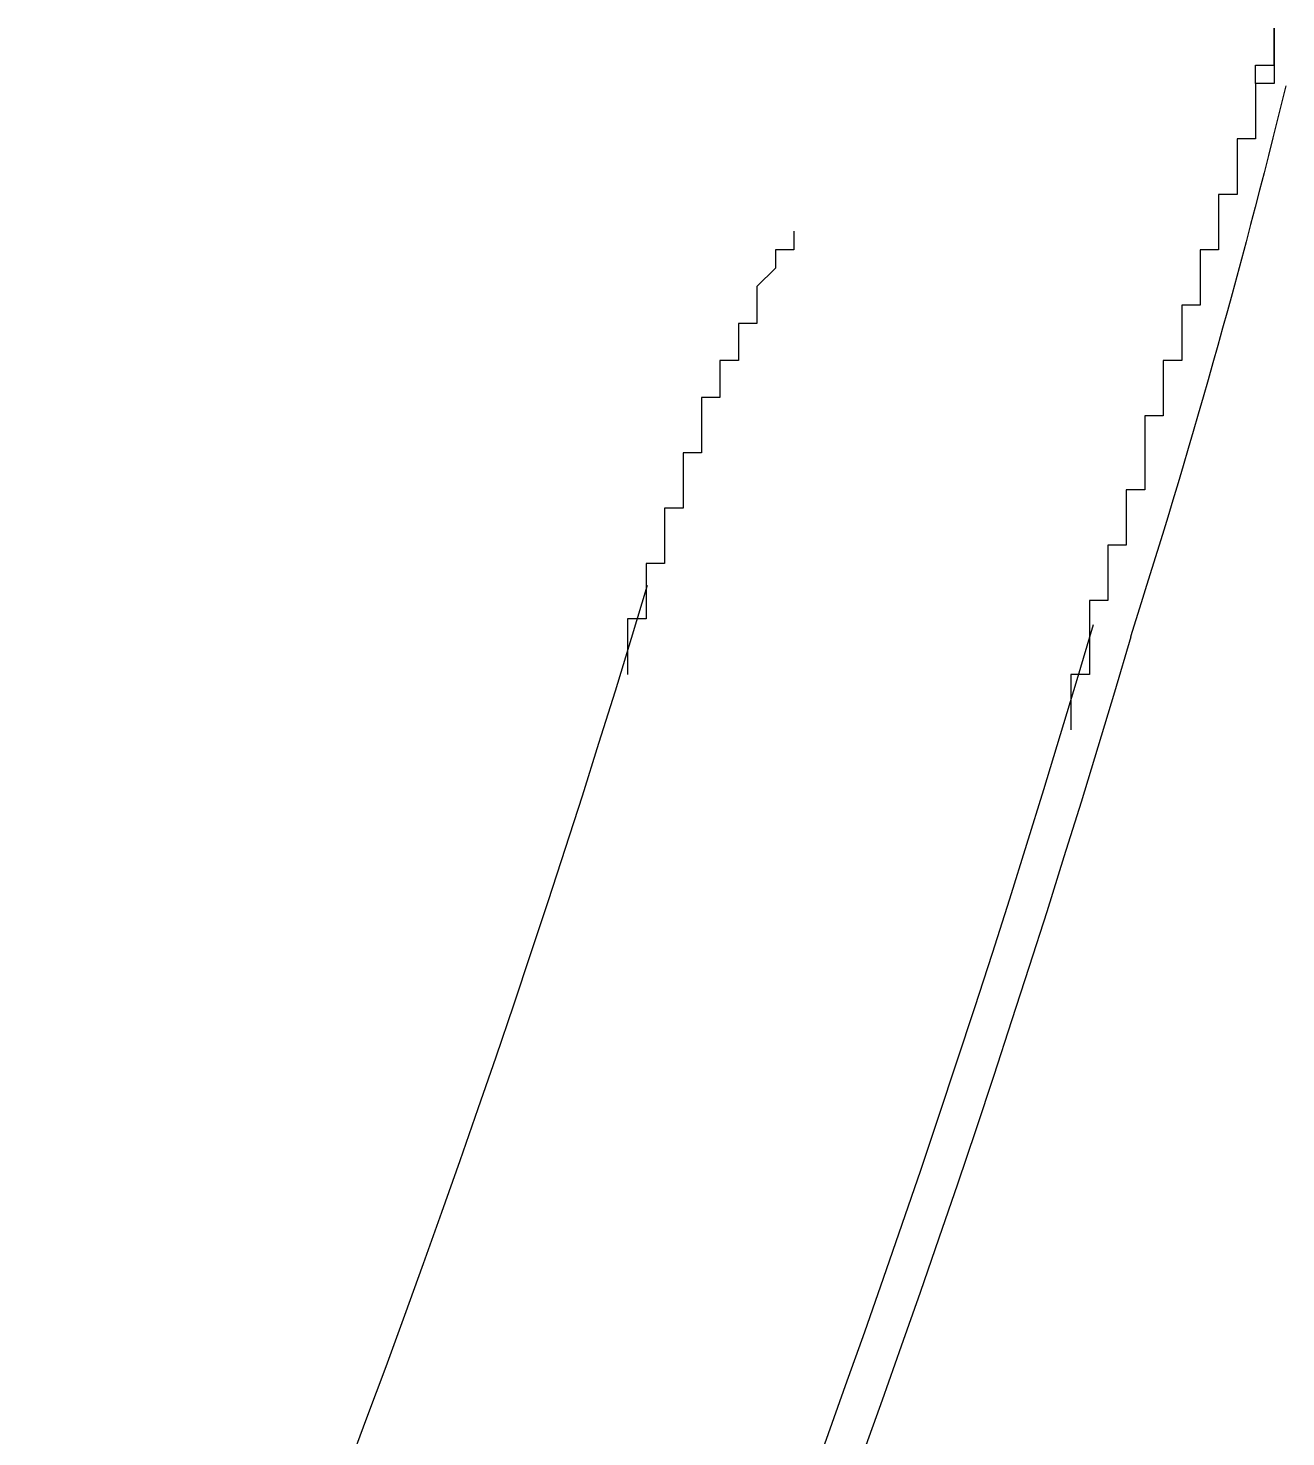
# Model space of a CAD drawing. Header units: millimetres. Extents: x 2698011 to 2856548, y 1019778 to 1210064.
# Drawn here: x 2781877.84 to 2781884.65, y 1121652.55 to 1121660.18 of the extents above; entities that cross this region are included whole.
import ezdxf

# ---------------------------------------------------------------- set-up
doc = ezdxf.new("R2010")
doc.units = ezdxf.units.MM
doc.layers.add('Bloques borde', color=9, linetype='Continuous')
doc.layers.add('Y_ CAJAS', color=9, linetype='Continuous')

# ---------------------------------------------------------------- blocks, each defined once
blk = doc.blocks.new('CO ALURA_  2500 tras 1120 CE ESQ - Inc')
at = {"layer": 'Bloques borde'}
for points in [[(1.062569936948534, 2.303430919465824, 0), (1.062569936948534, 2.303330919465834, 0), (1.062569936948534, 2.303330919465834, 0), (1.062569936948534, 2.303330919465834, 0), (1.062569936948534, 2.303330919465834, 0), (1.062569936948534, 2.303330919465834, 0), (1.062669936948535, 2.303330919465834, 0), (1.062669936948535, 2.303330919465834, 0), (1.062669936948535, 2.303330919465834, 0), (1.062669936948535, 2.303330919465834, 0), (1.062669936948535, 2.303230919465832, 0), (1.062669936948535, 2.303230919465832, 0), (1.062669936948535, 2.303230919465832, 0), (1.062669936948535, 2.303230919465832, 0), (1.062669936948535, 2.303230919465832, 0), (1.062669936948535, 2.303230919465832, 0), (1.062669936948535, 2.303230919465832, 0), (1.062669936948535, 2.303230919465832, 0), (1.062669936948535, 2.303230919465832, 0), (1.062669936948535, 2.303230919465832, 0), (1.062669936948535, 2.303230919465832, 0), (1.062669936948535, 2.303230919465832, 0), (1.062669936948535, 2.303230919465832, 0), (1.062669936948535, 2.303230919465832, 0), (1.062669936948535, 2.303230919465832, 0), (1.062669936948535, 2.303130919465829, 0), (1.062669936948535, 2.303130919465829, 0), (1.062669936948535, 2.303130919465829, 0), (1.062669936948535, 2.303130919465829, 0), (1.062669936948535, 2.303130919465829, 0), (1.062669936948535, 2.303130919465829, 0), (1.062669936948535, 2.303130919465829, 0), (1.062669936948535, 2.303130919465829, 0), (1.062669936948535, 2.303130919465829, 0), (1.062669936948535, 2.303130919465829, 0), (1.062669936948535, 2.303130919465829, 0), (1.062669936948535, 2.303130919465829, 0), (1.062669936948535, 2.303130919465829, 0), (1.062669936948535, 2.303130919465829, 0), (1.062669936948535, 2.303130919465829, 0), (1.062669936948535, 2.303130919465829, 0), (1.062669936948535, 2.303130919465829, 0), (1.062669936948535, 2.303130919465829, 0), (1.062669936948535, 2.303130919465829, 0), (1.062669936948535, 2.303130919465829, 0), (1.062669936948535, 2.303130919465829, 0), (1.062669936948535, 2.303130919465829, 0), (1.062669936948535, 2.303130919465829, 0), (1.062669936948535, 2.303130919465829, 0), (1.062669936948535, 2.303130919465829, 0), (1.062669936948535, 2.303130919465829, 0), (1.062669936948535, 2.303130919465829, 0), (1.062669936948535, 2.303130919465829, 0), (1.062669936948535, 2.303130919465829, 0), (1.062669936948535, 2.303130919465829, 0), (1.062669936948535, 2.303130919465829, 0), (1.062669936948535, 2.303130919465829, 0), (1.062669936948535, 2.303130919465829, 0), (1.062669936948535, 2.303130919465829, 0), (1.062669936948535, 2.303130919465829, 0), (1.062669936948535, 2.303130919465829, 0), (1.062669936948535, 2.303130919465829, 0), (1.062669936948535, 2.303130919465829, 0), (1.062669936948535, 2.303130919465829, 0), (1.062669936948535, 2.303130919465829, 0), (1.062669936948535, 2.303130919465829, 0), (1.062669936948535, 2.303130919465829, 0), (1.062669936948535, 2.303130919465829, 0), (1.062669936948535, 2.303130919465829, 0), (1.062669936948535, 2.303130919465829, 0), (1.062669936948535, 2.303130919465829, 0), (1.062669936948535, 2.303130919465829, 0), (1.062669936948535, 2.303130919465829, 0), (1.062669936948535, 2.303130919465829, 0), (1.062669936948535, 2.303230919465832, 0), (1.062669936948535, 2.303230919465832, 0), (1.062669936948535, 2.303230919465832, 0), (1.062669936948535, 2.303230919465832, 0), (1.062669936948535, 2.303230919465832, 0), (1.062669936948535, 2.303230919465832, 0), (1.062669936948535, 2.303230919465832, 0), (1.062669936948535, 2.303230919465832, 0), (1.062669936948535, 2.303230919465832, 0), (1.062669936948535, 2.303230919465832, 0), (1.062669936948535, 2.303230919465832, 0), (1.062669936948535, 2.303230919465832, 0), (1.062669936948535, 2.303230919465832, 0), (1.062669936948535, 2.303230919465832, 0), (1.062669936948535, 2.303230919465832, 0), (1.062669936948535, 2.303230919465832, 0), (1.062669936948535, 2.303230919465832, 0), (1.062669936948535, 2.303230919465832, 0), (1.062669936948535, 2.303230919465832, 0), (1.062669936948535, 2.303230919465832, 0), (1.062669936948535, 2.303230919465832, 0), (1.062669936948535, 2.303330919465834, 0), (1.062669936948535, 2.303330919465834, 0), (1.062669936948535, 2.303330919465834, 0), (1.062669936948535, 2.303330919465834, 0), (1.062669936948535, 2.303330919465834, 0), (1.062669936948535, 2.303330919465834, 0), (1.062669936948535, 2.303330919465834, 0), (1.062669936948535, 2.303330919465834, 0), (1.062669936948535, 2.303330919465834, 0), (1.062669936948535, 2.303330919465834, 0), (1.062669936948535, 2.303330919465834, 0), (1.062669936948535, 2.303330919465834, 0), (1.062669936948535, 2.303330919465834, 0), (1.062669936948535, 2.303330919465834, 0), (1.062669936948535, 2.303330919465834, 0), (1.062669936948535, 2.303330919465834, 0), (1.062669936948535, 2.303430919465824, 0), (1.062669936948535, 2.303430919465824, 0), (1.062569936948534, 2.303430919465824, 0), (1.062569936948534, 2.303430919465824, 0), (1.062569936948534, 2.303430919465824, 0), (1.062569936948534, 2.303430919465824, 0), (1.062569936948534, 2.303430919465824, 0), (1.062569936948534, 2.303430919465824, 0), (1.062569936948534, 2.303430919465824, 0), (1.062569936948534, 2.303430919465824, 0), (1.062569936948534, 2.303430919465824, 0), (1.062569936948534, 2.303430919465824, 0), (1.062569936948534, 2.303430919465824, 0), (1.062569936948534, 2.303430919465824, 0), (1.062569936948534, 2.303530919465828, 0), (1.062569936948534, 2.303530919465828, 0), (1.062569936948534, 2.303530919465828, 0), (1.062569936948534, 2.303530919465828, 0), (1.062569936948534, 2.303530919465828, 0), (1.062569936948534, 2.303530919465828, 0), (1.062569936948534, 2.303530919465828, 0), (1.062569936948534, 2.303530919465828, 0), (1.062569936948534, 2.303530919465828, 0), (1.062569936948534, 2.303530919465828, 0), (1.062569936948534, 2.303530919465828, 0), (1.062569936948534, 2.303530919465828, 0), (1.062569936948534, 2.303630919465831, 0), (1.062569936948534, 2.303630919465831, 0), (1.062569936948534, 2.303630919465831, 0), (1.062569936948534, 2.303630919465831, 0), (1.062569936948534, 2.303630919465831, 0), (1.062569936948534, 2.303630919465831, 0), (1.062569936948534, 2.303630919465831, 0), (1.062569936948534, 2.303630919465831, 0), (1.062569936948534, 2.303630919465831, 0), (1.062569936948534, 2.303630919465831, 0), (1.062569936948534, 2.303630919465831, 0), (1.062569936948534, 2.303730919465833, 0), (1.062469936948529, 2.303730919465833, 0), (1.062469936948529, 2.303730919465833, 0), (1.062469936948529, 2.303730919465833, 0), (1.062469936948529, 2.303730919465833, 0), (1.062469936948529, 2.303730919465833, 0), (1.062469936948529, 2.303730919465833, 0), (1.062469936948529, 2.303730919465833, 0), (1.062469936948529, 2.303730919465833, 0), (1.062469936948529, 2.303730919465833, 0), (1.062469936948529, 2.303830919465823, 0), (1.062469936948529, 2.303830919465823, 0), (1.062469936948529, 2.303830919465823, 0), (1.062469936948529, 2.303830919465823, 0), (1.062469936948529, 2.303830919465823, 0), (1.062469936948529, 2.303830919465823, 0), (1.062469936948529, 2.303830919465823, 0), (1.062469936948529, 2.303830919465823, 0), (1.062469936948529, 2.303830919465823, 0), (1.062469936948529, 2.303830919465823, 0), (1.062469936948529, 2.303930919465825, 0), (1.062469936948529, 2.303930919465825, 0), (1.062469936948529, 2.303930919465825, 0), (1.062469936948529, 2.303930919465825, 0), (1.062469936948529, 2.303930919465825, 0), (1.062469936948529, 2.303930919465825, 0), (1.062469936948529, 2.303930919465825, 0), (1.062469936948529, 2.303930919465825, 0), (1.062469936948529, 2.303930919465825, 0), (1.062469936948529, 2.30403091946583, 0), (1.062369936948525, 2.30403091946583, 0), (1.062369936948525, 2.30403091946583, 0), (1.062369936948525, 2.30403091946583, 0), (1.062369936948525, 2.30403091946583, 0), (1.062369936948525, 2.30403091946583, 0), (1.062369936948525, 2.30403091946583, 0), (1.062369936948525, 2.30403091946583, 0), (1.062369936948525, 2.30403091946583, 0), (1.062369936948525, 2.304130919465833, 0), (1.062369936948525, 2.304130919465833, 0), (1.062369936948525, 2.304130919465833, 0), (1.062369936948525, 2.304130919465833, 0), (1.062369936948525, 2.304130919465833, 0), (1.062369936948525, 2.304130919465833, 0), (1.062369936948525, 2.304130919465833, 0), (1.062369936948525, 2.304130919465833, 0), (1.062369936948525, 2.304130919465833, 0), (1.062369936948525, 2.304230919465823, 0), (1.062369936948525, 2.304230919465823, 0), (1.062369936948525, 2.304230919465823, 0), (1.062369936948525, 2.304230919465823, 0), (1.062369936948525, 2.304230919465823, 0), (1.062369936948525, 2.304230919465823, 0), (1.062369936948525, 2.304230919465823, 0), (1.062369936948525, 2.304230919465823, 0), (1.062369936948525, 2.304330919465826, 0), (1.062369936948525, 2.304330919465826, 0), (1.062269936948524, 2.304330919465826, 0), (1.062269936948524, 2.304330919465826, 0), (1.062269936948524, 2.304330919465826, 0), (1.062269936948524, 2.304330919465826, 0), (1.062269936948524, 2.304330919465826, 0), (1.062269936948524, 2.304330919465826, 0), (1.062269936948524, 2.304430919465829, 0), (1.062269936948524, 2.304430919465829, 0), (1.062269936948524, 2.304430919465829, 0), (1.062269936948524, 2.304430919465829, 0), (1.062269936948524, 2.304430919465829, 0), (1.062269936948524, 2.304430919465829, 0), (1.062269936948524, 2.304430919465829, 0), (1.062269936948524, 2.304430919465829, 0), (1.062269936948524, 2.304530919465832, 0), (1.062269936948524, 2.304530919465832, 0), (1.062269936948524, 2.304530919465832, 0), (1.062269936948524, 2.304530919465832, 0), (1.062269936948524, 2.304530919465832, 0), (1.062269936948524, 2.304530919465832, 0), (1.062269936948524, 2.304530919465832, 0), (1.062269936948524, 2.304530919465832, 0), (1.062269936948524, 2.30463091946582, 0), (1.062269936948524, 2.30463091946582, 0), (1.062269936948524, 2.30463091946582, 0), (1.06216993694852, 2.30463091946582, 0), (1.06216993694852, 2.30463091946582, 0), (1.06216993694852, 2.30463091946582, 0), (1.06216993694852, 2.30463091946582, 0), (1.06216993694852, 2.304730919465825, 0), (1.06216993694852, 2.304730919465825, 0), (1.06216993694852, 2.304730919465825, 0), (1.06216993694852, 2.304730919465825, 0), (1.06216993694852, 2.304730919465825, 0), (1.06216993694852, 2.304730919465825, 0), (1.06216993694852, 2.304730919465825, 0), (1.06216993694852, 2.304830919465828, 0), (1.06216993694852, 2.304830919465828, 0), (1.06216993694852, 2.304830919465828, 0), (1.06216993694852, 2.304830919465828, 0), (1.06216993694852, 2.304830919465828, 0), (1.06216993694852, 2.304830919465828, 0), (1.06216993694852, 2.304830919465828, 0), (1.06216993694852, 2.304830919465828, 0), (1.06216993694852, 2.304930919465832, 0), (1.06216993694852, 2.304930919465832, 0), (1.06216993694852, 2.304930919465832, 0), (1.06216993694852, 2.304930919465832, 0), (1.062069936948544, 2.304930919465832, 0), (1.062069936948544, 2.304930919465832, 0), (1.062069936948544, 2.304930919465832, 0), (1.062069936948544, 2.305030919465834, 0), (1.062069936948544, 2.305030919465834, 0), (1.062069936948544, 2.305030919465834, 0), (1.062069936948544, 2.305030919465834, 0), (1.062069936948544, 2.305030919465834, 0), (1.062069936948544, 2.305030919465834, 0), (1.062069936948544, 2.305130919465824, 0), (1.062069936948544, 2.305130919465824, 0), (1.062069936948544, 2.305130919465824, 0), (1.062069936948544, 2.305130919465824, 0), (1.062069936948544, 2.305130919465824, 0), (1.062069936948544, 2.305130919465824, 0), (1.062069936948544, 2.305130919465824, 0), (1.062069936948544, 2.305230919465826, 0), (1.062069936948544, 2.305230919465826, 0), (1.062069936948544, 2.305230919465826, 0), (1.062069936948544, 2.305230919465826, 0), (1.062069936948544, 2.305230919465826, 0), (1.062069936948544, 2.305230919465826, 0), (1.061969936948543, 2.305230919465826, 0), (1.061969936948543, 2.305330919465831, 0), (1.061969936948543, 2.305330919465831, 0), (1.061969936948543, 2.305330919465831, 0), (1.061969936948543, 2.305330919465831, 0), (1.061969936948543, 2.305330919465831, 0), (1.061969936948543, 2.305330919465831, 0), (1.061969936948543, 2.305330919465831, 0), (1.061969936948543, 2.305430919465834, 0), (1.061969936948543, 2.305430919465834, 0), (1.061969936948543, 2.305430919465834, 0), (1.061969936948543, 2.305430919465834, 0), (1.061969936948543, 2.305430919465834, 0), (1.061969936948543, 2.305430919465834, 0), (1.061969936948543, 2.305530919465823, 0), (1.061969936948543, 2.305530919465823, 0), (1.061969936948543, 2.305530919465823, 0), (1.061969936948543, 2.305530919465823, 0), (1.061969936948543, 2.305530919465823, 0), (1.061969936948543, 2.305530919465823, 0), (1.061969936948543, 2.305530919465823, 0), (1.061969936948543, 2.305630919465825, 0), (1.061869936948538, 2.305630919465825, 0), (1.061869936948538, 2.305630919465825, 0), (1.061869936948538, 2.305630919465825, 0), (1.061869936948538, 2.305630919465825, 0), (1.061869936948538, 2.305630919465825, 0), (1.061869936948538, 2.305630919465825, 0), (1.061869936948538, 2.30573091946583, 0), (1.061869936948538, 2.30573091946583, 0), (1.061869936948538, 2.30573091946583, 0), (1.061869936948538, 2.30573091946583, 0), (1.061869936948538, 2.30573091946583, 0), (1.061869936948538, 2.30573091946583, 0), (1.061869936948538, 2.305830919465833, 0), (1.061869936948538, 2.305830919465833, 0), (1.061869936948538, 2.305830919465833, 0), (1.061869936948538, 2.305830919465833, 0), (1.061869936948538, 2.305830919465833, 0), (1.061869936948538, 2.305830919465833, 0), (1.061869936948538, 2.305830919465833, 0), (1.061869936948538, 2.30593091946582, 0), (1.061869936948538, 2.30593091946582, 0), (1.061869936948538, 2.30593091946582, 0), (1.061769936948534, 2.30593091946582, 0), (1.061769936948534, 2.30593091946582, 0), (1.061769936948534, 2.30593091946582, 0), (1.061769936948534, 2.30593091946582, 0), (1.061769936948534, 2.306030919465825, 0), (1.061769936948534, 2.306030919465825, 0), (1.061769936948534, 2.306030919465825, 0), (1.061769936948534, 2.306030919465825, 0), (1.061769936948534, 2.306030919465825, 0), (1.061769936948534, 2.306030919465825, 0), (1.061769936948534, 2.306030919465825, 0), (1.061769936948534, 2.306130919465829, 0), (1.061769936948534, 2.306130919465829, 0), (1.061769936948534, 2.306130919465829, 0), (1.061769936948534, 2.306130919465829, 0), (1.061769936948534, 2.306130919465829, 0), (1.061769936948534, 2.306130919465829, 0), (1.061769936948534, 2.306230919465832, 0), (1.061769936948534, 2.306230919465832, 0), (1.061769936948534, 2.306230919465832, 0), (1.061769936948534, 2.306230919465832, 0), (1.061769936948534, 2.306230919465832, 0), (1.061769936948534, 2.306230919465832, 0), (1.061669936948532, 2.306230919465832, 0), (1.061669936948532, 2.306330919465835, 0), (1.061669936948532, 2.306330919465835, 0), (1.061669936948532, 2.306330919465835, 0), (1.061669936948532, 2.306330919465835, 0), (1.061669936948532, 2.306330919465835, 0), (1.061669936948532, 2.306330919465835, 0), (1.061669936948532, 2.306430919465825, 0), (1.061669936948532, 2.306430919465825, 0), (1.061669936948532, 2.306430919465825, 0), (1.061669936948532, 2.306430919465825, 0), (1.061669936948532, 2.306430919465825, 0), (1.061669936948532, 2.306430919465825, 0), (1.061669936948532, 2.306430919465825, 0), (1.061669936948532, 2.306530919465828, 0), (1.061669936948532, 2.306530919465828, 0), (1.061669936948532, 2.306530919465828, 0), (1.061669936948532, 2.306530919465828, 0), (1.061669936948532, 2.306530919465828, 0), (1.061669936948532, 2.306530919465828, 0), (1.061669936948532, 2.306630919465829, 0), (1.061669936948532, 2.306630919465829, 0), (1.061569936948528, 2.306630919465829, 0), (1.061569936948528, 2.306630919465829, 0), (1.061569936948528, 2.306630919465829, 0), (1.061569936948528, 2.306630919465829, 0), (1.061569936948528, 2.306630919465829, 0), (1.061569936948528, 2.306730919465834, 0), (1.061569936948528, 2.306730919465834, 0), (1.061569936948528, 2.306730919465834, 0), (1.061569936948528, 2.306730919465834, 0), (1.061569936948528, 2.306730919465834, 0), (1.061569936948528, 2.306730919465834, 0), (1.061569936948528, 2.306830919465825, 0), (1.061569936948528, 2.306830919465825, 0), (1.061569936948528, 2.306830919465825, 0), (1.061569936948528, 2.306830919465825, 0), (1.061569936948528, 2.306830919465825, 0), (1.061569936948528, 2.306830919465825, 0), (1.061569936948528, 2.306930919465826, 0), (1.061569936948528, 2.306930919465826, 0), (1.061569936948528, 2.306930919465826, 0)], [(1.062569936948534, 2.303430919465824, 0), (1.062569936948534, 2.303330919465834, 0), (1.062569936948534, 2.303330919465834, 0), (1.062569936948534, 2.303330919465834, 0), (1.062569936948534, 2.303330919465834, 0), (1.062569936948534, 2.303330919465834, 0), (1.062669936948535, 2.303330919465834, 0), (1.062669936948535, 2.303330919465834, 0), (1.062669936948535, 2.303330919465834, 0), (1.062669936948535, 2.303330919465834, 0), (1.062669936948535, 2.303230919465832, 0), (1.062669936948535, 2.303230919465832, 0), (1.062669936948535, 2.303230919465832, 0), (1.062669936948535, 2.303230919465832, 0), (1.062669936948535, 2.303230919465832, 0), (1.062669936948535, 2.303230919465832, 0), (1.062669936948535, 2.303230919465832, 0), (1.062669936948535, 2.303230919465832, 0), (1.062669936948535, 2.303230919465832, 0), (1.062669936948535, 2.303230919465832, 0), (1.062669936948535, 2.303230919465832, 0), (1.062669936948535, 2.303230919465832, 0), (1.062669936948535, 2.303230919465832, 0), (1.062669936948535, 2.303230919465832, 0), (1.062669936948535, 2.303230919465832, 0), (1.062669936948535, 2.303130919465829, 0), (1.062669936948535, 2.303130919465829, 0), (1.062669936948535, 2.303130919465829, 0), (1.062669936948535, 2.303130919465829, 0), (1.062669936948535, 2.303130919465829, 0), (1.062669936948535, 2.303130919465829, 0), (1.062669936948535, 2.303130919465829, 0), (1.062669936948535, 2.303130919465829, 0), (1.062669936948535, 2.303130919465829, 0), (1.062669936948535, 2.303130919465829, 0), (1.062669936948535, 2.303130919465829, 0), (1.062669936948535, 2.303130919465829, 0), (1.062669936948535, 2.303130919465829, 0), (1.062669936948535, 2.303130919465829, 0), (1.062669936948535, 2.303130919465829, 0), (1.062669936948535, 2.303130919465829, 0), (1.062669936948535, 2.303130919465829, 0), (1.062669936948535, 2.303130919465829, 0), (1.062669936948535, 2.303130919465829, 0), (1.062669936948535, 2.303130919465829, 0), (1.062669936948535, 2.303130919465829, 0), (1.062669936948535, 2.303130919465829, 0), (1.062669936948535, 2.303130919465829, 0), (1.062669936948535, 2.303130919465829, 0), (1.062669936948535, 2.303130919465829, 0), (1.062669936948535, 2.303130919465829, 0), (1.062669936948535, 2.303130919465829, 0), (1.062669936948535, 2.303130919465829, 0), (1.062669936948535, 2.303130919465829, 0), (1.062669936948535, 2.303130919465829, 0), (1.062669936948535, 2.303130919465829, 0), (1.062669936948535, 2.303130919465829, 0), (1.062669936948535, 2.303130919465829, 0), (1.062669936948535, 2.303130919465829, 0), (1.062669936948535, 2.303130919465829, 0), (1.062669936948535, 2.303130919465829, 0), (1.062669936948535, 2.303130919465829, 0), (1.062669936948535, 2.303130919465829, 0), (1.062669936948535, 2.303130919465829, 0), (1.062669936948535, 2.303130919465829, 0), (1.062669936948535, 2.303130919465829, 0), (1.062669936948535, 2.303130919465829, 0), (1.062669936948535, 2.303130919465829, 0), (1.062669936948535, 2.303130919465829, 0), (1.062669936948535, 2.303130919465829, 0), (1.062669936948535, 2.303130919465829, 0), (1.062669936948535, 2.303130919465829, 0), (1.062669936948535, 2.303130919465829, 0), (1.062669936948535, 2.303130919465829, 0), (1.062669936948535, 2.303230919465832, 0), (1.062669936948535, 2.303230919465832, 0), (1.062669936948535, 2.303230919465832, 0), (1.062669936948535, 2.303230919465832, 0), (1.062669936948535, 2.303230919465832, 0), (1.062669936948535, 2.303230919465832, 0), (1.062669936948535, 2.303230919465832, 0), (1.062669936948535, 2.303230919465832, 0), (1.062669936948535, 2.303230919465832, 0), (1.062669936948535, 2.303230919465832, 0), (1.062669936948535, 2.303230919465832, 0), (1.062669936948535, 2.303230919465832, 0), (1.062669936948535, 2.303230919465832, 0), (1.062669936948535, 2.303230919465832, 0), (1.062669936948535, 2.303230919465832, 0), (1.062669936948535, 2.303230919465832, 0), (1.062669936948535, 2.303230919465832, 0), (1.062669936948535, 2.303230919465832, 0), (1.062669936948535, 2.303230919465832, 0), (1.062669936948535, 2.303230919465832, 0), (1.062669936948535, 2.303230919465832, 0), (1.062669936948535, 2.303330919465834, 0), (1.062669936948535, 2.303330919465834, 0), (1.062669936948535, 2.303330919465834, 0), (1.062669936948535, 2.303330919465834, 0), (1.062669936948535, 2.303330919465834, 0), (1.062669936948535, 2.303330919465834, 0), (1.062669936948535, 2.303330919465834, 0), (1.062669936948535, 2.303330919465834, 0), (1.062669936948535, 2.303330919465834, 0), (1.062669936948535, 2.303330919465834, 0), (1.062669936948535, 2.303330919465834, 0), (1.062669936948535, 2.303330919465834, 0), (1.062669936948535, 2.303330919465834, 0), (1.062669936948535, 2.303330919465834, 0), (1.062669936948535, 2.303330919465834, 0), (1.062669936948535, 2.303330919465834, 0), (1.062669936948535, 2.303430919465824, 0), (1.062669936948535, 2.303430919465824, 0), (1.062569936948534, 2.303430919465824, 0), (1.062569936948534, 2.303430919465824, 0), (1.062569936948534, 2.303430919465824, 0), (1.062569936948534, 2.303430919465824, 0), (1.062569936948534, 2.303430919465824, 0), (1.062569936948534, 2.303430919465824, 0), (1.062569936948534, 2.303430919465824, 0), (1.062569936948534, 2.303430919465824, 0), (1.062569936948534, 2.303430919465824, 0), (1.062569936948534, 2.303430919465824, 0), (1.062569936948534, 2.303430919465824, 0), (1.062569936948534, 2.303430919465824, 0), (1.062569936948534, 2.303530919465828, 0), (1.062569936948534, 2.303530919465828, 0), (1.062569936948534, 2.303530919465828, 0), (1.062569936948534, 2.303530919465828, 0), (1.062569936948534, 2.303530919465828, 0), (1.062569936948534, 2.303530919465828, 0), (1.062569936948534, 2.303530919465828, 0), (1.062569936948534, 2.303530919465828, 0), (1.062569936948534, 2.303530919465828, 0), (1.062569936948534, 2.303530919465828, 0), (1.062569936948534, 2.303530919465828, 0), (1.062569936948534, 2.303530919465828, 0), (1.062569936948534, 2.303630919465831, 0), (1.062569936948534, 2.303630919465831, 0), (1.062569936948534, 2.303630919465831, 0), (1.062569936948534, 2.303630919465831, 0), (1.062569936948534, 2.303630919465831, 0), (1.062569936948534, 2.303630919465831, 0), (1.062569936948534, 2.303630919465831, 0), (1.062569936948534, 2.303630919465831, 0), (1.062569936948534, 2.303630919465831, 0), (1.062569936948534, 2.303630919465831, 0), (1.062569936948534, 2.303630919465831, 0), (1.062569936948534, 2.303730919465833, 0), (1.062469936948529, 2.303730919465833, 0), (1.062469936948529, 2.303730919465833, 0), (1.062469936948529, 2.303730919465833, 0), (1.062469936948529, 2.303730919465833, 0), (1.062469936948529, 2.303730919465833, 0), (1.062469936948529, 2.303730919465833, 0), (1.062469936948529, 2.303730919465833, 0), (1.062469936948529, 2.303730919465833, 0), (1.062469936948529, 2.303730919465833, 0), (1.062469936948529, 2.303830919465823, 0), (1.062469936948529, 2.303830919465823, 0), (1.062469936948529, 2.303830919465823, 0), (1.062469936948529, 2.303830919465823, 0), (1.062469936948529, 2.303830919465823, 0), (1.062469936948529, 2.303830919465823, 0), (1.062469936948529, 2.303830919465823, 0), (1.062469936948529, 2.303830919465823, 0), (1.062469936948529, 2.303830919465823, 0), (1.062469936948529, 2.303830919465823, 0), (1.062469936948529, 2.303930919465825, 0), (1.062469936948529, 2.303930919465825, 0), (1.062469936948529, 2.303930919465825, 0), (1.062469936948529, 2.303930919465825, 0), (1.062469936948529, 2.303930919465825, 0), (1.062469936948529, 2.303930919465825, 0), (1.062469936948529, 2.303930919465825, 0), (1.062469936948529, 2.303930919465825, 0), (1.062469936948529, 2.303930919465825, 0), (1.062469936948529, 2.30403091946583, 0), (1.062369936948525, 2.30403091946583, 0), (1.062369936948525, 2.30403091946583, 0), (1.062369936948525, 2.30403091946583, 0), (1.062369936948525, 2.30403091946583, 0), (1.062369936948525, 2.30403091946583, 0), (1.062369936948525, 2.30403091946583, 0), (1.062369936948525, 2.30403091946583, 0), (1.062369936948525, 2.30403091946583, 0), (1.062369936948525, 2.304130919465833, 0), (1.062369936948525, 2.304130919465833, 0), (1.062369936948525, 2.304130919465833, 0), (1.062369936948525, 2.304130919465833, 0), (1.062369936948525, 2.304130919465833, 0), (1.062369936948525, 2.304130919465833, 0), (1.062369936948525, 2.304130919465833, 0), (1.062369936948525, 2.304130919465833, 0), (1.062369936948525, 2.304130919465833, 0), (1.062369936948525, 2.304230919465823, 0), (1.062369936948525, 2.304230919465823, 0), (1.062369936948525, 2.304230919465823, 0), (1.062369936948525, 2.304230919465823, 0), (1.062369936948525, 2.304230919465823, 0), (1.062369936948525, 2.304230919465823, 0), (1.062369936948525, 2.304230919465823, 0), (1.062369936948525, 2.304230919465823, 0), (1.062369936948525, 2.304330919465826, 0), (1.062369936948525, 2.304330919465826, 0), (1.062269936948524, 2.304330919465826, 0), (1.062269936948524, 2.304330919465826, 0), (1.062269936948524, 2.304330919465826, 0), (1.062269936948524, 2.304330919465826, 0), (1.062269936948524, 2.304330919465826, 0), (1.062269936948524, 2.304330919465826, 0), (1.062269936948524, 2.304430919465829, 0), (1.062269936948524, 2.304430919465829, 0), (1.062269936948524, 2.304430919465829, 0), (1.062269936948524, 2.304430919465829, 0), (1.062269936948524, 2.304430919465829, 0), (1.062269936948524, 2.304430919465829, 0), (1.062269936948524, 2.304430919465829, 0), (1.062269936948524, 2.304430919465829, 0), (1.062269936948524, 2.304530919465832, 0), (1.062269936948524, 2.304530919465832, 0), (1.062269936948524, 2.304530919465832, 0), (1.062269936948524, 2.304530919465832, 0), (1.062269936948524, 2.304530919465832, 0), (1.062269936948524, 2.304530919465832, 0), (1.062269936948524, 2.304530919465832, 0), (1.062269936948524, 2.304530919465832, 0), (1.062269936948524, 2.30463091946582, 0), (1.062269936948524, 2.30463091946582, 0), (1.062269936948524, 2.30463091946582, 0), (1.06216993694852, 2.30463091946582, 0), (1.06216993694852, 2.30463091946582, 0), (1.06216993694852, 2.30463091946582, 0), (1.06216993694852, 2.30463091946582, 0), (1.06216993694852, 2.304730919465825, 0), (1.06216993694852, 2.304730919465825, 0), (1.06216993694852, 2.304730919465825, 0), (1.06216993694852, 2.304730919465825, 0), (1.06216993694852, 2.304730919465825, 0), (1.06216993694852, 2.304730919465825, 0), (1.06216993694852, 2.304730919465825, 0), (1.06216993694852, 2.304830919465828, 0), (1.06216993694852, 2.304830919465828, 0), (1.06216993694852, 2.304830919465828, 0), (1.06216993694852, 2.304830919465828, 0), (1.06216993694852, 2.304830919465828, 0), (1.06216993694852, 2.304830919465828, 0), (1.06216993694852, 2.304830919465828, 0), (1.06216993694852, 2.304830919465828, 0), (1.06216993694852, 2.304930919465832, 0), (1.06216993694852, 2.304930919465832, 0), (1.06216993694852, 2.304930919465832, 0), (1.06216993694852, 2.304930919465832, 0), (1.062069936948544, 2.304930919465832, 0), (1.062069936948544, 2.304930919465832, 0), (1.062069936948544, 2.304930919465832, 0), (1.062069936948544, 2.305030919465834, 0), (1.062069936948544, 2.305030919465834, 0), (1.062069936948544, 2.305030919465834, 0), (1.062069936948544, 2.305030919465834, 0), (1.062069936948544, 2.305030919465834, 0), (1.062069936948544, 2.305030919465834, 0), (1.062069936948544, 2.305130919465824, 0), (1.062069936948544, 2.305130919465824, 0), (1.062069936948544, 2.305130919465824, 0), (1.062069936948544, 2.305130919465824, 0), (1.062069936948544, 2.305130919465824, 0), (1.062069936948544, 2.305130919465824, 0), (1.062069936948544, 2.305130919465824, 0), (1.062069936948544, 2.305230919465826, 0), (1.062069936948544, 2.305230919465826, 0), (1.062069936948544, 2.305230919465826, 0), (1.062069936948544, 2.305230919465826, 0), (1.062069936948544, 2.305230919465826, 0), (1.062069936948544, 2.305230919465826, 0), (1.061969936948543, 2.305230919465826, 0), (1.061969936948543, 2.305330919465831, 0), (1.061969936948543, 2.305330919465831, 0), (1.061969936948543, 2.305330919465831, 0), (1.061969936948543, 2.305330919465831, 0), (1.061969936948543, 2.305330919465831, 0), (1.061969936948543, 2.305330919465831, 0), (1.061969936948543, 2.305330919465831, 0), (1.061969936948543, 2.305430919465834, 0), (1.061969936948543, 2.305430919465834, 0), (1.061969936948543, 2.305430919465834, 0), (1.061969936948543, 2.305430919465834, 0), (1.061969936948543, 2.305430919465834, 0), (1.061969936948543, 2.305430919465834, 0), (1.061969936948543, 2.305530919465823, 0), (1.061969936948543, 2.305530919465823, 0), (1.061969936948543, 2.305530919465823, 0), (1.061969936948543, 2.305530919465823, 0), (1.061969936948543, 2.305530919465823, 0), (1.061969936948543, 2.305530919465823, 0), (1.061969936948543, 2.305530919465823, 0), (1.061969936948543, 2.305630919465825, 0), (1.061869936948538, 2.305630919465825, 0), (1.061869936948538, 2.305630919465825, 0), (1.061869936948538, 2.305630919465825, 0), (1.061869936948538, 2.305630919465825, 0), (1.061869936948538, 2.305630919465825, 0), (1.061869936948538, 2.305630919465825, 0), (1.061869936948538, 2.30573091946583, 0), (1.061869936948538, 2.30573091946583, 0), (1.061869936948538, 2.30573091946583, 0), (1.061869936948538, 2.30573091946583, 0), (1.061869936948538, 2.30573091946583, 0), (1.061869936948538, 2.30573091946583, 0), (1.061869936948538, 2.305830919465833, 0), (1.061869936948538, 2.305830919465833, 0), (1.061869936948538, 2.305830919465833, 0), (1.061869936948538, 2.305830919465833, 0), (1.061869936948538, 2.305830919465833, 0), (1.061869936948538, 2.305830919465833, 0), (1.061869936948538, 2.305830919465833, 0), (1.061869936948538, 2.30593091946582, 0), (1.061869936948538, 2.30593091946582, 0), (1.061869936948538, 2.30593091946582, 0), (1.061769936948534, 2.30593091946582, 0), (1.061769936948534, 2.30593091946582, 0), (1.061769936948534, 2.30593091946582, 0), (1.061769936948534, 2.30593091946582, 0), (1.061769936948534, 2.306030919465825, 0), (1.061769936948534, 2.306030919465825, 0), (1.061769936948534, 2.306030919465825, 0), (1.061769936948534, 2.306030919465825, 0), (1.061769936948534, 2.306030919465825, 0), (1.061769936948534, 2.306030919465825, 0), (1.061769936948534, 2.306030919465825, 0), (1.061769936948534, 2.306130919465829, 0), (1.061769936948534, 2.306130919465829, 0), (1.061769936948534, 2.306130919465829, 0), (1.061769936948534, 2.306130919465829, 0), (1.061769936948534, 2.306130919465829, 0), (1.061769936948534, 2.306130919465829, 0), (1.061769936948534, 2.306230919465832, 0), (1.061769936948534, 2.306230919465832, 0), (1.061769936948534, 2.306230919465832, 0), (1.061769936948534, 2.306230919465832, 0), (1.061769936948534, 2.306230919465832, 0), (1.061769936948534, 2.306230919465832, 0), (1.061669936948532, 2.306230919465832, 0), (1.061669936948532, 2.306330919465835, 0), (1.061669936948532, 2.306330919465835, 0), (1.061669936948532, 2.306330919465835, 0), (1.061669936948532, 2.306330919465835, 0), (1.061669936948532, 2.306330919465835, 0), (1.061669936948532, 2.306330919465835, 0), (1.061669936948532, 2.306430919465825, 0), (1.061669936948532, 2.306430919465825, 0), (1.061669936948532, 2.306430919465825, 0), (1.061669936948532, 2.306430919465825, 0), (1.061669936948532, 2.306430919465825, 0), (1.061669936948532, 2.306430919465825, 0), (1.061669936948532, 2.306430919465825, 0), (1.061669936948532, 2.306530919465828, 0), (1.061669936948532, 2.306530919465828, 0), (1.061669936948532, 2.306530919465828, 0), (1.061669936948532, 2.306530919465828, 0), (1.061669936948532, 2.306530919465828, 0), (1.061669936948532, 2.306530919465828, 0), (1.061669936948532, 2.306630919465829, 0), (1.061669936948532, 2.306630919465829, 0), (1.061569936948528, 2.306630919465829, 0), (1.061569936948528, 2.306630919465829, 0), (1.061569936948528, 2.306630919465829, 0), (1.061569936948528, 2.306630919465829, 0), (1.061569936948528, 2.306630919465829, 0), (1.061569936948528, 2.306730919465834, 0), (1.061569936948528, 2.306730919465834, 0), (1.061569936948528, 2.306730919465834, 0), (1.061569936948528, 2.306730919465834, 0), (1.061569936948528, 2.306730919465834, 0), (1.061569936948528, 2.306730919465834, 0), (1.061569936948528, 2.306830919465825, 0), (1.061569936948528, 2.306830919465825, 0), (1.061569936948528, 2.306830919465825, 0), (1.061569936948528, 2.306830919465825, 0), (1.061569936948528, 2.306830919465825, 0), (1.061569936948528, 2.306830919465825, 0), (1.061569936948528, 2.306930919465826, 0), (1.061569936948528, 2.306930919465826, 0), (1.061569936948528, 2.306930919465826, 0)], [(1.060069936948534, 2.304230919465823, 0), (1.060069936948534, 2.304230919465823, 0), (1.060069936948534, 2.304230919465823, 0), (1.060069936948534, 2.304230919465823, 0), (1.060069936948534, 2.304230919465823, 0), (1.060069936948534, 2.304230919465823, 0), (1.060069936948534, 2.304230919465823, 0), (1.060069936948534, 2.304230919465823, 0), (1.060069936948534, 2.304230919465823, 0), (1.060069936948534, 2.304230919465823, 0), (1.060069936948534, 2.304230919465823, 0), (1.060069936948534, 2.304230919465823, 0), (1.060069936948534, 2.304230919465823, 0), (1.060069936948534, 2.304230919465823, 0), (1.060069936948534, 2.304230919465823, 0), (1.060069936948534, 2.304230919465823, 0), (1.060069936948534, 2.304230919465823, 0), (1.060069936948534, 2.304230919465823, 0), (1.060069936948534, 2.304230919465823, 0), (1.060069936948534, 2.304230919465823, 0), (1.060069936948534, 2.304230919465823, 0), (1.060069936948534, 2.304230919465823, 0), (1.060069936948534, 2.304230919465823, 0), (1.060069936948534, 2.304230919465823, 0), (1.060069936948534, 2.304230919465823, 0), (1.060069936948534, 2.304230919465823, 0), (1.060069936948534, 2.304230919465823, 0), (1.060069936948534, 2.304230919465823, 0), (1.060069936948534, 2.304230919465823, 0), (1.060069936948534, 2.304230919465823, 0), (1.060069936948534, 2.304230919465823, 0), (1.060069936948534, 2.304230919465823, 0), (1.060069936948534, 2.304230919465823, 0), (1.060069936948534, 2.304230919465823, 0), (1.060069936948534, 2.304230919465823, 0), (1.060069936948534, 2.304230919465823, 0), (1.060069936948534, 2.304230919465823, 0), (1.060069936948534, 2.304230919465823, 0), (1.060069936948534, 2.304230919465823, 0), (1.060069936948534, 2.304230919465823, 0), (1.060069936948534, 2.304230919465823, 0), (1.060069936948534, 2.304330919465826, 0), (1.060069936948534, 2.304330919465826, 0), (1.060069936948534, 2.304330919465826, 0), (1.060069936948534, 2.304330919465826, 0), (1.059969936948532, 2.304330919465826, 0), (1.059969936948532, 2.304330919465826, 0), (1.059969936948532, 2.304330919465826, 0), (1.059969936948532, 2.304330919465826, 0), (1.059969936948532, 2.304330919465826, 0), (1.059969936948532, 2.304330919465826, 0), (1.059969936948532, 2.304330919465826, 0), (1.059969936948532, 2.304330919465826, 0), (1.059969936948532, 2.304330919465826, 0), (1.059969936948532, 2.304330919465826, 0), (1.059969936948532, 2.304330919465826, 0), (1.059969936948532, 2.304330919465826, 0), (1.059969936948532, 2.304330919465826, 0), (1.059969936948532, 2.304330919465826, 0), (1.059969936948532, 2.304330919465826, 0), (1.059969936948532, 2.304330919465826, 0), (1.059969936948532, 2.304330919465826, 0), (1.059969936948532, 2.304430919465829, 0), (1.059969936948532, 2.304430919465829, 0), (1.059969936948532, 2.304430919465829, 0), (1.059969936948532, 2.304430919465829, 0), (1.059969936948532, 2.304430919465829, 0), (1.059969936948532, 2.304430919465829, 0), (1.059969936948532, 2.304430919465829, 0), (1.059969936948532, 2.304430919465829, 0), (1.059969936948532, 2.304430919465829, 0), (1.059969936948532, 2.304430919465829, 0), (1.059969936948532, 2.304430919465829, 0), (1.059969936948532, 2.304430919465829, 0), (1.059969936948532, 2.304430919465829, 0), (1.059969936948532, 2.304430919465829, 0), (1.059969936948532, 2.304430919465829, 0), (1.059969936948532, 2.304430919465829, 0), (1.059969936948532, 2.304430919465829, 0), (1.05986993694853, 2.304530919465832, 0), (1.05986993694853, 2.304530919465832, 0), (1.05986993694853, 2.304530919465832, 0), (1.05986993694853, 2.304530919465832, 0), (1.05986993694853, 2.304530919465832, 0), (1.05986993694853, 2.304530919465832, 0), (1.05986993694853, 2.304530919465832, 0), (1.05986993694853, 2.304530919465832, 0), (1.05986993694853, 2.304530919465832, 0), (1.05986993694853, 2.304530919465832, 0), (1.05986993694853, 2.304530919465832, 0), (1.05986993694853, 2.304530919465832, 0), (1.05986993694853, 2.304530919465832, 0), (1.05986993694853, 2.304530919465832, 0), (1.05986993694853, 2.30463091946582, 0), (1.05986993694853, 2.30463091946582, 0), (1.05986993694853, 2.30463091946582, 0), (1.05986993694853, 2.30463091946582, 0), (1.05986993694853, 2.30463091946582, 0), (1.05986993694853, 2.30463091946582, 0), (1.05986993694853, 2.30463091946582, 0), (1.05986993694853, 2.30463091946582, 0), (1.05986993694853, 2.30463091946582, 0), (1.05986993694853, 2.30463091946582, 0), (1.05986993694853, 2.30463091946582, 0), (1.05986993694853, 2.30463091946582, 0), (1.05986993694853, 2.30463091946582, 0), (1.05986993694853, 2.304730919465825, 0), (1.059769936948524, 2.304730919465825, 0), (1.059769936948524, 2.304730919465825, 0), (1.059769936948524, 2.304730919465825, 0), (1.059769936948524, 2.304730919465825, 0), (1.059769936948524, 2.304730919465825, 0), (1.059769936948524, 2.304730919465825, 0), (1.059769936948524, 2.304730919465825, 0), (1.059769936948524, 2.304730919465825, 0), (1.059769936948524, 2.304730919465825, 0), (1.059769936948524, 2.304730919465825, 0), (1.059769936948524, 2.304730919465825, 0), (1.059769936948524, 2.304830919465828, 0), (1.059769936948524, 2.304830919465828, 0), (1.059769936948524, 2.304830919465828, 0), (1.059769936948524, 2.304830919465828, 0), (1.059769936948524, 2.304830919465828, 0), (1.059769936948524, 2.304830919465828, 0), (1.059769936948524, 2.304830919465828, 0), (1.059769936948524, 2.304830919465828, 0), (1.059769936948524, 2.304830919465828, 0), (1.059769936948524, 2.304830919465828, 0), (1.059769936948524, 2.304830919465828, 0), (1.059769936948524, 2.304930919465832, 0), (1.059769936948524, 2.304930919465832, 0), (1.059769936948524, 2.304930919465832, 0), (1.059769936948524, 2.304930919465832, 0), (1.059669936948522, 2.304930919465832, 0), (1.059669936948522, 2.304930919465832, 0), (1.059669936948522, 2.304930919465832, 0), (1.059669936948522, 2.304930919465832, 0), (1.059669936948522, 2.304930919465832, 0), (1.059669936948522, 2.304930919465832, 0), (1.059669936948522, 2.304930919465832, 0), (1.059669936948522, 2.305030919465834, 0), (1.059669936948522, 2.305030919465834, 0), (1.059669936948522, 2.305030919465834, 0), (1.059669936948522, 2.305030919465834, 0), (1.059669936948522, 2.305030919465834, 0), (1.059669936948522, 2.305030919465834, 0), (1.059669936948522, 2.305030919465834, 0), (1.059669936948522, 2.305030919465834, 0), (1.059669936948522, 2.305030919465834, 0), (1.059669936948522, 2.305030919465834, 0), (1.059669936948522, 2.305130919465824, 0), (1.059669936948522, 2.305130919465824, 0), (1.059669936948522, 2.305130919465824, 0), (1.059669936948522, 2.305130919465824, 0), (1.059669936948522, 2.305130919465824, 0), (1.059669936948522, 2.305130919465824, 0), (1.059669936948522, 2.305130919465824, 0), (1.059669936948522, 2.305130919465824, 0), (1.059569936948548, 2.305130919465824, 0), (1.059569936948548, 2.305130919465824, 0), (1.059569936948548, 2.305230919465826, 0), (1.059569936948548, 2.305230919465826, 0), (1.059569936948548, 2.305230919465826, 0), (1.059569936948548, 2.305230919465826, 0), (1.059569936948548, 2.305230919465826, 0), (1.059569936948548, 2.305230919465826, 0), (1.059569936948548, 2.305230919465826, 0), (1.059569936948548, 2.305230919465826, 0), (1.059569936948548, 2.305230919465826, 0), (1.059569936948548, 2.305230919465826, 0), (1.059569936948548, 2.305330919465831, 0), (1.059569936948548, 2.305330919465831, 0), (1.059569936948548, 2.305330919465831, 0), (1.059569936948548, 2.305330919465831, 0), (1.059569936948548, 2.305330919465831, 0), (1.059569936948548, 2.305330919465831, 0), (1.059569936948548, 2.305330919465831, 0), (1.059569936948548, 2.305330919465831, 0), (1.059569936948548, 2.305330919465831, 0), (1.059569936948548, 2.305430919465834, 0), (1.059569936948548, 2.305430919465834, 0), (1.059569936948548, 2.305430919465834, 0), (1.059569936948548, 2.305430919465834, 0), (1.059469936948544, 2.305430919465834, 0), (1.059469936948544, 2.305430919465834, 0), (1.059469936948544, 2.305430919465834, 0), (1.059469936948544, 2.305430919465834, 0), (1.059469936948544, 2.305430919465834, 0), (1.059469936948544, 2.305530919465823, 0), (1.059469936948544, 2.305530919465823, 0), (1.059469936948544, 2.305530919465823, 0), (1.059469936948544, 2.305530919465823, 0), (1.059469936948544, 2.305530919465823, 0), (1.059469936948544, 2.305530919465823, 0), (1.059469936948544, 2.305530919465823, 0), (1.059469936948544, 2.305530919465823, 0), (1.059469936948544, 2.305530919465823, 0), (1.059469936948544, 2.305630919465825, 0), (1.059469936948544, 2.305630919465825, 0), (1.059469936948544, 2.305630919465825, 0), (1.059469936948544, 2.305630919465825, 0), (1.059469936948544, 2.305630919465825, 0), (1.059469936948544, 2.305630919465825, 0), (1.059469936948544, 2.305630919465825, 0), (1.059469936948544, 2.305630919465825, 0), (1.059469936948544, 2.305630919465825, 0), (1.059469936948544, 2.30573091946583, 0), (1.059469936948544, 2.30573091946583, 0), (1.059369936948542, 2.30573091946583, 0), (1.059369936948542, 2.30573091946583, 0), (1.059369936948542, 2.30573091946583, 0), (1.059369936948542, 2.30573091946583, 0), (1.059369936948542, 2.30573091946583, 0), (1.059369936948542, 2.30573091946583, 0), (1.059369936948542, 2.305830919465833, 0), (1.059369936948542, 2.305830919465833, 0), (1.059369936948542, 2.305830919465833, 0), (1.059369936948542, 2.305830919465833, 0), (1.059369936948542, 2.305830919465833, 0), (1.059369936948542, 2.305830919465833, 0), (1.059369936948542, 2.305830919465833, 0), (1.059369936948542, 2.305830919465833, 0), (1.059369936948542, 2.305830919465833, 0), (1.059369936948542, 2.30593091946582, 0), (1.059369936948542, 2.30593091946582, 0), (1.059369936948542, 2.30593091946582, 0), (1.059369936948542, 2.30593091946582, 0), (1.059369936948542, 2.30593091946582, 0), (1.059369936948542, 2.30593091946582, 0), (1.059369936948542, 2.30593091946582, 0), (1.059369936948542, 2.30593091946582, 0), (1.059369936948542, 2.30593091946582, 0), (1.059369936948542, 2.306030919465825, 0), (1.059369936948542, 2.306030919465825, 0), (1.059269936948536, 2.306030919465825, 0), (1.059269936948536, 2.306030919465825, 0), (1.059269936948536, 2.306030919465825, 0), (1.059269936948536, 2.306030919465825, 0), (1.059269936948536, 2.306030919465825, 0), (1.059269936948536, 2.306030919465825, 0), (1.059269936948536, 2.306030919465825, 0), (1.059269936948536, 2.306130919465829, 0), (1.059269936948536, 2.306130919465829, 0), (1.059269936948536, 2.306130919465829, 0), (1.059269936948536, 2.306130919465829, 0), (1.059269936948536, 2.306130919465829, 0), (1.059269936948536, 2.306130919465829, 0), (1.059269936948536, 2.306130919465829, 0), (1.059269936948536, 2.306130919465829, 0), (1.059269936948536, 2.306230919465832, 0), (1.059269936948536, 2.306230919465832, 0), (1.059269936948536, 2.306230919465832, 0), (1.059269936948536, 2.306230919465832, 0), (1.059269936948536, 2.306230919465832, 0), (1.059269936948536, 2.306230919465832, 0), (1.059269936948536, 2.306230919465832, 0), (1.059269936948536, 2.306230919465832, 0), (1.059269936948536, 2.306230919465832, 0), (1.059269936948536, 2.306330919465835, 0), (1.059269936948536, 2.306330919465835, 0), (1.059269936948536, 2.306330919465835, 0), (1.059269936948536, 2.306330919465835, 0), (1.059269936948536, 2.306330919465835, 0), (1.059269936948536, 2.306330919465835, 0), (1.059169936948535, 2.306330919465835, 0), (1.059169936948535, 2.306330919465835, 0), (1.059169936948535, 2.306330919465835, 0), (1.059169936948535, 2.306430919465825, 0), (1.059169936948535, 2.306430919465825, 0), (1.059169936948535, 2.306430919465825, 0), (1.059169936948535, 2.306430919465825, 0), (1.059169936948535, 2.306430919465825, 0), (1.059169936948535, 2.306430919465825, 0), (1.059169936948535, 2.306430919465825, 0), (1.059169936948535, 2.306430919465825, 0), (1.059169936948535, 2.306430919465825, 0), (1.059169936948535, 2.306530919465828, 0), (1.059169936948535, 2.306530919465828, 0), (1.059169936948535, 2.306530919465828, 0), (1.059169936948535, 2.306530919465828, 0), (1.059169936948535, 2.306530919465828, 0), (1.059169936948535, 2.306530919465828, 0), (1.059169936948535, 2.306530919465828, 0), (1.059169936948535, 2.306530919465828, 0), (1.059169936948535, 2.306630919465829, 0), (1.059169936948535, 2.306630919465829, 0), (1.059169936948535, 2.306630919465829, 0), (1.059169936948535, 2.306630919465829, 0)], [(1.060069936948534, 2.304230919465823, 0), (1.060069936948534, 2.304230919465823, 0), (1.060069936948534, 2.304230919465823, 0), (1.060069936948534, 2.304230919465823, 0), (1.060069936948534, 2.304230919465823, 0), (1.060069936948534, 2.304230919465823, 0), (1.060069936948534, 2.304230919465823, 0), (1.060069936948534, 2.304230919465823, 0), (1.060069936948534, 2.304230919465823, 0), (1.060069936948534, 2.304230919465823, 0), (1.060069936948534, 2.304230919465823, 0), (1.060069936948534, 2.304230919465823, 0), (1.060069936948534, 2.304230919465823, 0), (1.060069936948534, 2.304230919465823, 0), (1.060069936948534, 2.304230919465823, 0), (1.060069936948534, 2.304230919465823, 0), (1.060069936948534, 2.304230919465823, 0), (1.060069936948534, 2.304230919465823, 0), (1.060069936948534, 2.304230919465823, 0), (1.060069936948534, 2.304230919465823, 0), (1.060069936948534, 2.304230919465823, 0), (1.060069936948534, 2.304230919465823, 0), (1.060069936948534, 2.304230919465823, 0), (1.060069936948534, 2.304230919465823, 0), (1.060069936948534, 2.304230919465823, 0), (1.060069936948534, 2.304230919465823, 0), (1.060069936948534, 2.304230919465823, 0), (1.060069936948534, 2.304230919465823, 0), (1.060069936948534, 2.304230919465823, 0), (1.060069936948534, 2.304230919465823, 0), (1.060069936948534, 2.304230919465823, 0), (1.060069936948534, 2.304230919465823, 0), (1.060069936948534, 2.304230919465823, 0), (1.060069936948534, 2.304230919465823, 0), (1.060069936948534, 2.304230919465823, 0), (1.060069936948534, 2.304230919465823, 0), (1.060069936948534, 2.304230919465823, 0), (1.060069936948534, 2.304230919465823, 0), (1.060069936948534, 2.304230919465823, 0), (1.060069936948534, 2.304230919465823, 0), (1.060069936948534, 2.304230919465823, 0), (1.060069936948534, 2.304330919465826, 0), (1.060069936948534, 2.304330919465826, 0), (1.060069936948534, 2.304330919465826, 0), (1.060069936948534, 2.304330919465826, 0), (1.059969936948532, 2.304330919465826, 0), (1.059969936948532, 2.304330919465826, 0), (1.059969936948532, 2.304330919465826, 0), (1.059969936948532, 2.304330919465826, 0), (1.059969936948532, 2.304330919465826, 0), (1.059969936948532, 2.304330919465826, 0), (1.059969936948532, 2.304330919465826, 0), (1.059969936948532, 2.304330919465826, 0), (1.059969936948532, 2.304330919465826, 0), (1.059969936948532, 2.304330919465826, 0), (1.059969936948532, 2.304330919465826, 0), (1.059969936948532, 2.304330919465826, 0), (1.059969936948532, 2.304330919465826, 0), (1.059969936948532, 2.304330919465826, 0), (1.059969936948532, 2.304330919465826, 0), (1.059969936948532, 2.304330919465826, 0), (1.059969936948532, 2.304330919465826, 0), (1.059969936948532, 2.304430919465829, 0), (1.059969936948532, 2.304430919465829, 0), (1.059969936948532, 2.304430919465829, 0), (1.059969936948532, 2.304430919465829, 0), (1.059969936948532, 2.304430919465829, 0), (1.059969936948532, 2.304430919465829, 0), (1.059969936948532, 2.304430919465829, 0), (1.059969936948532, 2.304430919465829, 0), (1.059969936948532, 2.304430919465829, 0), (1.059969936948532, 2.304430919465829, 0), (1.059969936948532, 2.304430919465829, 0), (1.059969936948532, 2.304430919465829, 0), (1.059969936948532, 2.304430919465829, 0), (1.059969936948532, 2.304430919465829, 0), (1.059969936948532, 2.304430919465829, 0), (1.059969936948532, 2.304430919465829, 0), (1.059969936948532, 2.304430919465829, 0), (1.05986993694853, 2.304530919465832, 0), (1.05986993694853, 2.304530919465832, 0), (1.05986993694853, 2.304530919465832, 0), (1.05986993694853, 2.304530919465832, 0), (1.05986993694853, 2.304530919465832, 0), (1.05986993694853, 2.304530919465832, 0), (1.05986993694853, 2.304530919465832, 0), (1.05986993694853, 2.304530919465832, 0), (1.05986993694853, 2.304530919465832, 0), (1.05986993694853, 2.304530919465832, 0), (1.05986993694853, 2.304530919465832, 0), (1.05986993694853, 2.304530919465832, 0), (1.05986993694853, 2.304530919465832, 0), (1.05986993694853, 2.304530919465832, 0), (1.05986993694853, 2.30463091946582, 0), (1.05986993694853, 2.30463091946582, 0), (1.05986993694853, 2.30463091946582, 0), (1.05986993694853, 2.30463091946582, 0), (1.05986993694853, 2.30463091946582, 0), (1.05986993694853, 2.30463091946582, 0), (1.05986993694853, 2.30463091946582, 0), (1.05986993694853, 2.30463091946582, 0), (1.05986993694853, 2.30463091946582, 0), (1.05986993694853, 2.30463091946582, 0), (1.05986993694853, 2.30463091946582, 0), (1.05986993694853, 2.30463091946582, 0), (1.05986993694853, 2.30463091946582, 0), (1.05986993694853, 2.304730919465825, 0), (1.059769936948524, 2.304730919465825, 0), (1.059769936948524, 2.304730919465825, 0), (1.059769936948524, 2.304730919465825, 0), (1.059769936948524, 2.304730919465825, 0), (1.059769936948524, 2.304730919465825, 0), (1.059769936948524, 2.304730919465825, 0), (1.059769936948524, 2.304730919465825, 0), (1.059769936948524, 2.304730919465825, 0), (1.059769936948524, 2.304730919465825, 0), (1.059769936948524, 2.304730919465825, 0), (1.059769936948524, 2.304730919465825, 0), (1.059769936948524, 2.304830919465828, 0), (1.059769936948524, 2.304830919465828, 0), (1.059769936948524, 2.304830919465828, 0), (1.059769936948524, 2.304830919465828, 0), (1.059769936948524, 2.304830919465828, 0), (1.059769936948524, 2.304830919465828, 0), (1.059769936948524, 2.304830919465828, 0), (1.059769936948524, 2.304830919465828, 0), (1.059769936948524, 2.304830919465828, 0), (1.059769936948524, 2.304830919465828, 0), (1.059769936948524, 2.304830919465828, 0), (1.059769936948524, 2.304930919465832, 0), (1.059769936948524, 2.304930919465832, 0), (1.059769936948524, 2.304930919465832, 0), (1.059769936948524, 2.304930919465832, 0), (1.059669936948522, 2.304930919465832, 0), (1.059669936948522, 2.304930919465832, 0), (1.059669936948522, 2.304930919465832, 0), (1.059669936948522, 2.304930919465832, 0), (1.059669936948522, 2.304930919465832, 0), (1.059669936948522, 2.304930919465832, 0), (1.059669936948522, 2.304930919465832, 0), (1.059669936948522, 2.305030919465834, 0), (1.059669936948522, 2.305030919465834, 0), (1.059669936948522, 2.305030919465834, 0), (1.059669936948522, 2.305030919465834, 0), (1.059669936948522, 2.305030919465834, 0), (1.059669936948522, 2.305030919465834, 0), (1.059669936948522, 2.305030919465834, 0), (1.059669936948522, 2.305030919465834, 0), (1.059669936948522, 2.305030919465834, 0), (1.059669936948522, 2.305030919465834, 0), (1.059669936948522, 2.305130919465824, 0), (1.059669936948522, 2.305130919465824, 0), (1.059669936948522, 2.305130919465824, 0), (1.059669936948522, 2.305130919465824, 0), (1.059669936948522, 2.305130919465824, 0), (1.059669936948522, 2.305130919465824, 0), (1.059669936948522, 2.305130919465824, 0), (1.059669936948522, 2.305130919465824, 0), (1.059569936948548, 2.305130919465824, 0), (1.059569936948548, 2.305130919465824, 0), (1.059569936948548, 2.305230919465826, 0), (1.059569936948548, 2.305230919465826, 0), (1.059569936948548, 2.305230919465826, 0), (1.059569936948548, 2.305230919465826, 0), (1.059569936948548, 2.305230919465826, 0), (1.059569936948548, 2.305230919465826, 0), (1.059569936948548, 2.305230919465826, 0), (1.059569936948548, 2.305230919465826, 0), (1.059569936948548, 2.305230919465826, 0), (1.059569936948548, 2.305230919465826, 0), (1.059569936948548, 2.305330919465831, 0), (1.059569936948548, 2.305330919465831, 0), (1.059569936948548, 2.305330919465831, 0), (1.059569936948548, 2.305330919465831, 0), (1.059569936948548, 2.305330919465831, 0), (1.059569936948548, 2.305330919465831, 0), (1.059569936948548, 2.305330919465831, 0), (1.059569936948548, 2.305330919465831, 0), (1.059569936948548, 2.305330919465831, 0), (1.059569936948548, 2.305430919465834, 0), (1.059569936948548, 2.305430919465834, 0), (1.059569936948548, 2.305430919465834, 0), (1.059569936948548, 2.305430919465834, 0), (1.059469936948544, 2.305430919465834, 0), (1.059469936948544, 2.305430919465834, 0), (1.059469936948544, 2.305430919465834, 0), (1.059469936948544, 2.305430919465834, 0), (1.059469936948544, 2.305430919465834, 0), (1.059469936948544, 2.305530919465823, 0), (1.059469936948544, 2.305530919465823, 0), (1.059469936948544, 2.305530919465823, 0), (1.059469936948544, 2.305530919465823, 0), (1.059469936948544, 2.305530919465823, 0), (1.059469936948544, 2.305530919465823, 0), (1.059469936948544, 2.305530919465823, 0), (1.059469936948544, 2.305530919465823, 0), (1.059469936948544, 2.305530919465823, 0), (1.059469936948544, 2.305630919465825, 0), (1.059469936948544, 2.305630919465825, 0), (1.059469936948544, 2.305630919465825, 0), (1.059469936948544, 2.305630919465825, 0), (1.059469936948544, 2.305630919465825, 0), (1.059469936948544, 2.305630919465825, 0), (1.059469936948544, 2.305630919465825, 0), (1.059469936948544, 2.305630919465825, 0), (1.059469936948544, 2.305630919465825, 0), (1.059469936948544, 2.30573091946583, 0), (1.059469936948544, 2.30573091946583, 0), (1.059369936948542, 2.30573091946583, 0), (1.059369936948542, 2.30573091946583, 0), (1.059369936948542, 2.30573091946583, 0), (1.059369936948542, 2.30573091946583, 0), (1.059369936948542, 2.30573091946583, 0), (1.059369936948542, 2.30573091946583, 0), (1.059369936948542, 2.305830919465833, 0), (1.059369936948542, 2.305830919465833, 0), (1.059369936948542, 2.305830919465833, 0), (1.059369936948542, 2.305830919465833, 0), (1.059369936948542, 2.305830919465833, 0), (1.059369936948542, 2.305830919465833, 0), (1.059369936948542, 2.305830919465833, 0), (1.059369936948542, 2.305830919465833, 0), (1.059369936948542, 2.305830919465833, 0), (1.059369936948542, 2.30593091946582, 0), (1.059369936948542, 2.30593091946582, 0), (1.059369936948542, 2.30593091946582, 0), (1.059369936948542, 2.30593091946582, 0), (1.059369936948542, 2.30593091946582, 0), (1.059369936948542, 2.30593091946582, 0), (1.059369936948542, 2.30593091946582, 0), (1.059369936948542, 2.30593091946582, 0), (1.059369936948542, 2.30593091946582, 0), (1.059369936948542, 2.306030919465825, 0), (1.059369936948542, 2.306030919465825, 0), (1.059269936948536, 2.306030919465825, 0), (1.059269936948536, 2.306030919465825, 0), (1.059269936948536, 2.306030919465825, 0), (1.059269936948536, 2.306030919465825, 0), (1.059269936948536, 2.306030919465825, 0), (1.059269936948536, 2.306030919465825, 0), (1.059269936948536, 2.306030919465825, 0), (1.059269936948536, 2.306130919465829, 0), (1.059269936948536, 2.306130919465829, 0), (1.059269936948536, 2.306130919465829, 0), (1.059269936948536, 2.306130919465829, 0), (1.059269936948536, 2.306130919465829, 0), (1.059269936948536, 2.306130919465829, 0), (1.059269936948536, 2.306130919465829, 0), (1.059269936948536, 2.306130919465829, 0), (1.059269936948536, 2.306230919465832, 0), (1.059269936948536, 2.306230919465832, 0), (1.059269936948536, 2.306230919465832, 0), (1.059269936948536, 2.306230919465832, 0), (1.059269936948536, 2.306230919465832, 0), (1.059269936948536, 2.306230919465832, 0), (1.059269936948536, 2.306230919465832, 0), (1.059269936948536, 2.306230919465832, 0), (1.059269936948536, 2.306230919465832, 0), (1.059269936948536, 2.306330919465835, 0), (1.059269936948536, 2.306330919465835, 0), (1.059269936948536, 2.306330919465835, 0), (1.059269936948536, 2.306330919465835, 0), (1.059269936948536, 2.306330919465835, 0), (1.059269936948536, 2.306330919465835, 0), (1.059169936948535, 2.306330919465835, 0), (1.059169936948535, 2.306330919465835, 0), (1.059169936948535, 2.306330919465835, 0), (1.059169936948535, 2.306430919465825, 0), (1.059169936948535, 2.306430919465825, 0), (1.059169936948535, 2.306430919465825, 0), (1.059169936948535, 2.306430919465825, 0), (1.059169936948535, 2.306430919465825, 0), (1.059169936948535, 2.306430919465825, 0), (1.059169936948535, 2.306430919465825, 0), (1.059169936948535, 2.306430919465825, 0), (1.059169936948535, 2.306430919465825, 0), (1.059169936948535, 2.306530919465828, 0), (1.059169936948535, 2.306530919465828, 0), (1.059169936948535, 2.306530919465828, 0), (1.059169936948535, 2.306530919465828, 0), (1.059169936948535, 2.306530919465828, 0), (1.059169936948535, 2.306530919465828, 0), (1.059169936948535, 2.306530919465828, 0), (1.059169936948535, 2.306530919465828, 0), (1.059169936948535, 2.306630919465829, 0), (1.059169936948535, 2.306630919465829, 0), (1.059169936948535, 2.306630919465829, 0), (1.059169936948535, 2.306630919465829, 0)]]:
    blk.add_polyline3d(points, dxfattribs=at)
at = {"layer": 'Bloques borde', "linetype": 'Continuous'}
for centre, radius, start, end in [((0.989080748852956, 2.284999999999996), 0.0759008258582344, 16.39839203499434, 75.31723659269116), ((0.989080748852956, 2.284999999999996), 0.0759008258582344, 16.39839203499434, 75.31723659269116), ((0.989080748852956, 2.284999999999996), 0.0756873123843931, 16.39503247579845, 75.3015214389076), ((0.989080748852956, 2.284999999999996), 0.0756873123843931, 16.39503247579845, 75.3015214389076), ((0.989080748852956, 2.284999999999996), 0.0733128387955845, 16.76777544244153, 75.23473541691679), ((0.989080748852956, 2.284999999999996), 0.0733128387955845, 16.76777544244153, 75.23473541691679), ((1.019560142652435, 2.292883291923144), 0.0444461913521501, 13.7447739753247, 17.74196985090436), ((1.019560142652435, 2.292883291923144), 0.0444461913521501, 13.7447739753247, 17.74196985090436)]:
    blk.add_arc(centre, radius, start, end, dxfattribs=at)

msp = doc.modelspace()

# ---------------------------------------------------------------- block references
at = {"layer": 'Y_ CAJAS', "xscale": -1000, "yscale": 1000, "zscale": 1000, "rotation": 179.9977225467084}
msp.add_blockref('CO ALURA_  2500 tras 1120 CE ESQ - Inc', (2780822.006311533, 1123963.349046265, -0.3880036102033024), dxfattribs=at)

doc.saveas('drawing.dxf')
